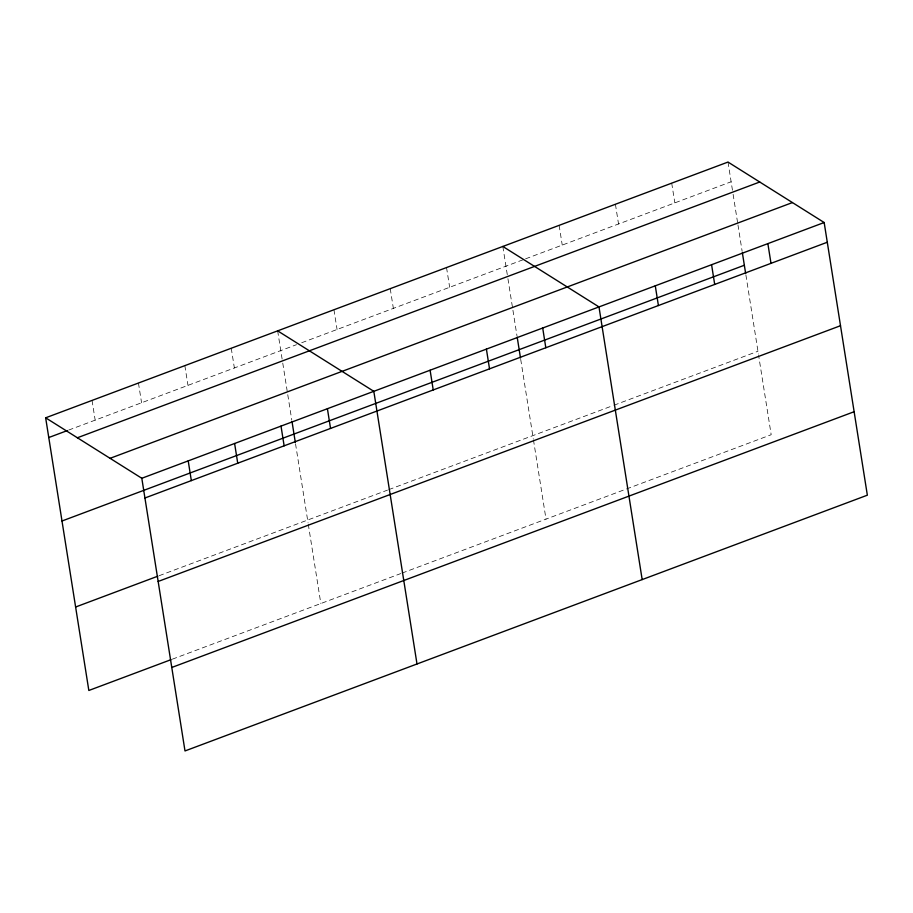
<?xml version="1.0" encoding="UTF-8"?>
<svg xmlns="http://www.w3.org/2000/svg" width="913" height="913" viewBox="0 0 913 913"><rect width="100%" height="100%" fill="white"/><g stroke="black" fill="none" stroke-linecap="round" stroke-linejoin="round"><path stroke-width="0.68" stroke-dasharray="4.57 3.42" d="M68.658 430.08L296.485 344.692M301.724 342.729L524.279 259.315M525.591 258.824L731.13 181.778M159.136 575.704L387.477 490.121M388.778 489.63L612.646 405.714M613.958 405.224L757.973 351.254M172.352 659.175L400.693 573.592M402.005 573.102L771.188 434.725L758.623 355.431M728.003 162.058L732.888 192.905M733.105 194.298L737.738 223.514M737.955 224.906L742.143 251.337M745.887 274.961L758.406 354.039M671.706 183.159L674.833 202.88M615.419 204.261L618.535 223.982M559.121 225.351L562.248 245.083M502.823 246.453L507.708 277.312M507.936 278.705L516.963 335.744M520.707 359.357L533.238 438.434M533.454 439.826L546.008 519.12M446.537 267.555L449.653 287.275M390.239 288.656L393.366 308.377M333.941 309.758L337.068 329.479M277.655 330.86L282.539 361.708M282.756 363.1L291.795 420.14M295.527 443.764L308.058 522.829M308.274 524.222L320.84 603.527M231.251 348.241L234.379 367.973M184.848 365.634L187.975 385.366M138.445 383.026L141.572 402.759M92.053 400.419L95.169 420.14"/><path stroke-width="1.37" d="M45.65 417.812L728.003 162.058L824.165 222.521L867.35 495.188L184.997 750.943L141.812 478.275L45.65 417.812L88.835 690.479L171.028 659.665M48.777 437.532L67.334 430.582M77.388 437.761L759.73 182.007M110.074 458.326L792.427 202.572M141.812 478.275L824.165 222.521M61.993 521.003L744.346 265.249M144.939 497.996L827.292 242.242M75.619 607.008L157.812 576.194M158.154 581.467L840.508 325.713M171.781 667.471L854.134 411.717M502.823 246.453L598.985 306.916L642.17 579.584M277.655 330.86L373.816 391.323L417.001 663.991M767.867 243.623L770.994 263.343M742.36 252.73L745.67 273.569M711.581 264.724L714.696 284.445M655.283 285.826L658.41 305.547M542.699 328.018L545.814 347.739M517.192 337.125L520.49 357.976M486.401 349.12L489.528 368.841M430.103 370.221L433.23 389.942M327.413 408.716L330.54 428.437M292.012 421.532L295.31 442.371M281.01 426.097L284.137 445.829M234.607 443.49L237.734 463.222M188.215 460.882L191.331 480.615"/></g></svg>
